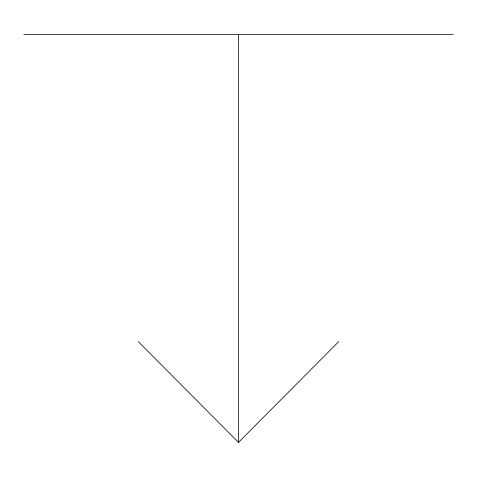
<?xml version="1.0" encoding="UTF-8"?>
<svg xmlns="http://www.w3.org/2000/svg" width="477" height="477" viewBox="0 0 477 477"><rect width="100%" height="100%" fill="white"/><g stroke="black" fill="none" stroke-linecap="round" stroke-linejoin="round"><path stroke-width="0.72" d="M138.276 341.633L238.5 442.37L338.724 341.633M23.85 34.63L453.15 34.63M238.5 34.63L238.5 442.37"/></g></svg>
